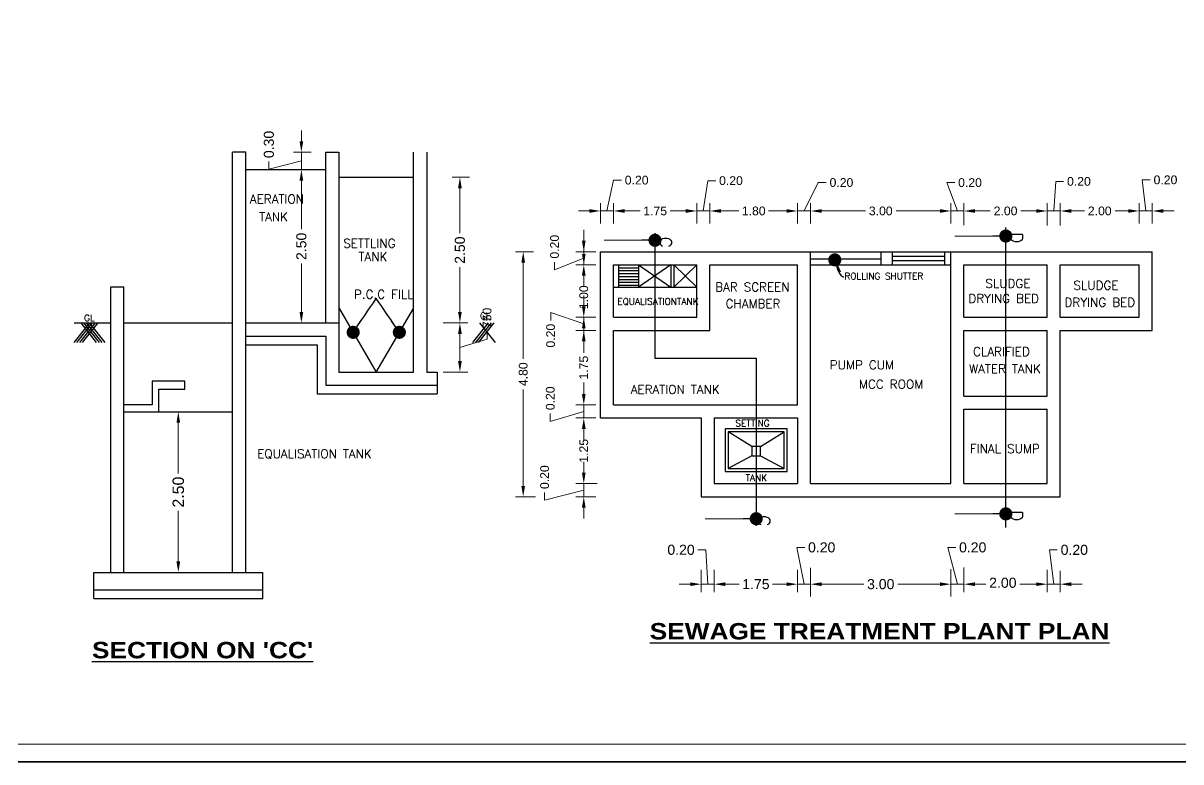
# Model space of a CAD drawing. Header units: metres. Extents: x -278 to 15491, y -352 to 277.
# Drawn here: x 15433.72 to 15453.3, y -318.21 to -305.71 of the extents above; entities that cross this region are included whole.
import ezdxf

# ---------------------------------------------------------------- set-up
doc = ezdxf.new("R2010")
doc.units = ezdxf.units.M
doc.header["$MEASUREMENT"] = 0
doc.styles.add('56', font='')
doc.styles.add('ROMANS', font='romans.shx')
doc.styles.get("Standard").update_dxf_attribs({"font": 'arial.ttf'})
doc.styles.add('style1', font='arialbd.ttf', dxfattribs={"height": 9})
doc.styles.get('56').set_extended_font_data('Arial Black')
doc.dimstyles.get("Standard").update_dxf_attribs({"dimtxt": 0.26, "dimasz": 0.25, "dimexe": 0.18, "dimexo": 0.0625, "dimgap": 0.09, "dimtad": 0, "dimzin": 0, "dimdsep": 46, "dimtxsty": 'Standard', "dimcen": 0.09, "dimadec": 0, "dimazin": 0, "dimtfac": 1, "dimtofl": 0, "dimtmove": 0, "dimatfit": 3, "dimfxl": 0, "dimtolj": 1, "dimtzin": 0, "dimarcsym": 0})
doc.dimstyles.new('STANDARD$7', dxfattribs={"dimtxt": 200, "dimasz": 100, "dimexe": 200, "dimexo": 200, "dimgap": 100, "dimtad": 1, "dimzin": 12, "dimdsep": 46, "dimtxsty": 'style1', "dimblk": 'OBLIQUE', "dimblk1": 'DOT', "dimblk2": 'DOT', "dimsah": 1, "dimcen": 200, "dimse1": 1, "dimse2": 1, "dimclrd": 6, "dimclre": 3, "dimclrt": 6, "dimadec": 0, "dimazin": 0, "dimtfac": 1, "dimtix": 1, "dimtmove": 2, "dimatfit": 3, "dimldrblk": 'DOT', "dimfxl": 0, "dimtolj": 1, "dimtzin": 12, "dimarcsym": 0})

# ---------------------------------------------------------------- blocks, each defined once
blk = doc.blocks.new('*D237')
at = {"color": 0, "lineweight": -2}
for p, q in [((15500.121, -249.863), (15500.121, -249.398)), ((15500.371, -249.578), (15501.335, -249.578)), ((15503.075, -249.578), (15502.111, -249.578)), ((15503.325, -249.863), (15503.325, -249.398))]:
    blk.add_line(p, q, dxfattribs=at)
at = {"color": 0, "lineweight": 0}
for points in [[(15500.371, -249.536), (15500.371, -249.62), (15500.121, -249.578)], [(15503.075, -249.536), (15503.075, -249.62), (15503.325, -249.578)]]:
    blk.add_solid(points, dxfattribs=at)
at = {"layer": 'Defpoints', "color": 0, "lineweight": 0}
for p in [(15503.325, -249.578), (15500.121, -249.926), (15503.325, -249.926)]:
    blk.add_point(p, dxfattribs=at)
at = {"color": 0, "insert": (15501.723, -249.578), "char_height": 0.23, "attachment_point": 5}
blk.add_mtext('\\A1;3.00', dxfattribs=at)
blk = doc.blocks.new('*D238')
at = {"color": 0, "lineweight": -2}
for p, q in [((15503.476, -249.578), (15503.258, -248.737)), ((15503.258, -248.737), (15503.438, -248.737)), ((15503.325, -249.236), (15503.325, -249.758)), ((15503.626, -249.199), (15503.626, -249.758)), ((15503.075, -249.578), (15502.825, -249.578)), ((15503.626, -249.578), (15503.325, -249.578)), ((15503.876, -249.578), (15504.126, -249.578))]:
    blk.add_line(p, q, dxfattribs=at)
at = {"color": 0, "lineweight": 0}
for points in [[(15503.075, -249.536), (15503.075, -249.62), (15503.325, -249.578)], [(15503.876, -249.536), (15503.876, -249.62), (15503.626, -249.578)]]:
    blk.add_solid(points, dxfattribs=at)
at = {"layer": 'Defpoints', "color": 0, "lineweight": 0}
for p in [(15503.325, -249.174), (15503.626, -249.136), (15503.325, -249.578)]:
    blk.add_point(p, dxfattribs=at)
at = {"color": 0, "insert": (15503.826, -248.737), "char_height": 0.23, "attachment_point": 5}
blk.add_mtext('\\A1;0.20', dxfattribs=at)
blk = doc.blocks.new('*D239')
at = {"color": 0, "lineweight": -2}
for p, q in [((15503.626, -249.199), (15503.626, -249.758)), ((15505.528, -249.252), (15505.528, -249.758)), ((15503.876, -249.578), (15504.125, -249.578)), ((15505.278, -249.578), (15504.905, -249.578))]:
    blk.add_line(p, q, dxfattribs=at)
at = {"color": 0, "lineweight": 0}
for points in [[(15503.876, -249.536), (15503.876, -249.62), (15503.626, -249.578)], [(15505.278, -249.536), (15505.278, -249.62), (15505.528, -249.578)]]:
    blk.add_solid(points, dxfattribs=at)
at = {"layer": 'Defpoints', "color": 0, "lineweight": 0}
for p in [(15503.626, -249.136), (15505.528, -249.19), (15503.626, -249.578)]:
    blk.add_point(p, dxfattribs=at)
at = {"color": 0, "insert": (15504.515, -249.546), "char_height": 0.23, "attachment_point": 5}
blk.add_mtext('\\A1;2.00', dxfattribs=at)
blk = doc.blocks.new('*D240')
at = {"color": 0, "lineweight": -2}
for p, q in [((15505.679, -249.578), (15505.58, -248.793)), ((15505.58, -248.793), (15505.76, -248.793)), ((15505.528, -249.252), (15505.528, -249.758)), ((15505.829, -249.269), (15505.829, -249.758)), ((15505.278, -249.578), (15505.028, -249.578)), ((15505.829, -249.578), (15505.528, -249.578)), ((15506.079, -249.578), (15506.329, -249.578))]:
    blk.add_line(p, q, dxfattribs=at)
at = {"color": 0, "lineweight": 0}
for points in [[(15505.278, -249.536), (15505.278, -249.62), (15505.528, -249.578)], [(15506.079, -249.536), (15506.079, -249.62), (15505.829, -249.578)]]:
    blk.add_solid(points, dxfattribs=at)
at = {"layer": 'Defpoints', "color": 0, "lineweight": 0}
for p in [(15505.528, -249.19), (15505.829, -249.206), (15505.528, -249.578)]:
    blk.add_point(p, dxfattribs=at)
at = {"color": 0, "insert": (15506.149, -248.793), "char_height": 0.23, "attachment_point": 5}
blk.add_mtext('\\A1;0.20', dxfattribs=at)
blk = doc.blocks.new('*D241')
at = {"color": 0, "lineweight": -2}
for p, q in [((15499.971, -249.578), (15499.805, -248.737)), ((15499.805, -248.737), (15499.985, -248.737)), ((15499.82, -249.252), (15499.82, -249.758)), ((15500.121, -249.205), (15500.121, -249.758)), ((15499.57, -249.578), (15499.32, -249.578)), ((15499.82, -249.578), (15500.121, -249.578)), ((15500.371, -249.578), (15500.621, -249.578))]:
    blk.add_line(p, q, dxfattribs=at)
at = {"color": 0, "lineweight": 0}
for points in [[(15499.57, -249.536), (15499.57, -249.62), (15499.82, -249.578)], [(15500.371, -249.536), (15500.371, -249.62), (15500.121, -249.578)]]:
    blk.add_solid(points, dxfattribs=at)
at = {"layer": 'Defpoints', "color": 0, "lineweight": 0}
for p in [(15499.82, -249.189), (15500.121, -249.142), (15500.121, -249.578)]:
    blk.add_point(p, dxfattribs=at)
at = {"color": 0, "insert": (15500.373, -248.737), "char_height": 0.23, "attachment_point": 5}
blk.add_mtext('\\A1;0.20', dxfattribs=at)
blk = doc.blocks.new('*D242')
at = {"color": 0, "lineweight": -2}
for p, q in [((15497.918, -249.252), (15497.918, -249.758)), ((15499.82, -249.252), (15499.82, -249.758)), ((15498.168, -249.578), (15498.49, -249.578)), ((15499.57, -249.578), (15499.248, -249.578))]:
    blk.add_line(p, q, dxfattribs=at)
at = {"color": 0, "lineweight": 0}
for points in [[(15498.168, -249.536), (15498.168, -249.62), (15497.918, -249.578)], [(15499.57, -249.536), (15499.57, -249.62), (15499.82, -249.578)]]:
    blk.add_solid(points, dxfattribs=at)
at = {"layer": 'Defpoints', "color": 0, "lineweight": 0}
for p in [(15497.918, -249.189), (15499.82, -249.189), (15499.82, -249.578)]:
    blk.add_point(p, dxfattribs=at)
at = {"color": 0, "insert": (15498.869, -249.578), "char_height": 0.23, "attachment_point": 5}
blk.add_mtext('\\A1;1.75', dxfattribs=at)
blk = doc.blocks.new('*D243')
at = {"color": 0, "lineweight": -2}
for p, q in [((15497.725, -248.792), (15497.545, -248.792)), ((15497.768, -249.578), (15497.725, -248.792)), ((15497.617, -249.252), (15497.617, -249.758)), ((15497.918, -249.252), (15497.918, -249.758)), ((15497.367, -249.578), (15497.117, -249.578)), ((15497.617, -249.578), (15497.918, -249.578)), ((15498.168, -249.578), (15498.418, -249.578))]:
    blk.add_line(p, q, dxfattribs=at)
at = {"color": 0, "lineweight": 0}
for points in [[(15497.367, -249.536), (15497.367, -249.62), (15497.617, -249.578)], [(15498.168, -249.536), (15498.168, -249.62), (15497.918, -249.578)]]:
    blk.add_solid(points, dxfattribs=at)
at = {"layer": 'Defpoints', "color": 0, "lineweight": 0}
for p in [(15497.617, -249.189), (15497.918, -249.189), (15497.918, -249.578)]:
    blk.add_point(p, dxfattribs=at)
at = {"color": 0, "insert": (15497.157, -248.792), "char_height": 0.23, "attachment_point": 5}
blk.add_mtext('\\A1;0.20', dxfattribs=at)
blk = doc.blocks.new('*D244')
at = {"color": 0, "lineweight": -2}
for p, q in [((15495.615, -241.324), (15495.615, -240.859)), ((15495.865, -241.039), (15496.225, -241.039)), ((15497.267, -241.039), (15496.907, -241.039)), ((15497.517, -241.324), (15497.517, -240.859))]:
    blk.add_line(p, q, dxfattribs=at)
at = {"color": 0, "lineweight": 0}
for points in [[(15495.865, -240.997), (15495.865, -241.081), (15495.615, -241.039)], [(15497.267, -240.997), (15497.267, -241.081), (15497.517, -241.039)]]:
    blk.add_solid(points, dxfattribs=at)
at = {"layer": 'Defpoints', "color": 0, "lineweight": 0}
for p in [(15497.517, -241.039), (15495.615, -241.387), (15497.517, -241.387)]:
    blk.add_point(p, dxfattribs=at)
at = {"color": 0, "insert": (15496.566, -241.039), "char_height": 0.2, "attachment_point": 5}
blk.add_mtext('\\A1;1.75', dxfattribs=at)
blk = doc.blocks.new('*D245')
at = {"color": 0, "lineweight": -2}
for p, q in [((15495.464, -241.039), (15495.614, -240.334)), ((15495.614, -240.334), (15495.794, -240.334)), ((15495.064, -241.039), (15494.814, -241.039)), ((15495.314, -241.324), (15495.314, -240.859)), ((15495.314, -241.039), (15495.615, -241.039)), ((15495.615, -241.324), (15495.615, -240.859)), ((15495.865, -241.039), (15496.115, -241.039))]:
    blk.add_line(p, q, dxfattribs=at)
at = {"color": 0, "lineweight": 0}
for points in [[(15495.064, -240.997), (15495.064, -241.081), (15495.314, -241.039)], [(15495.865, -240.997), (15495.865, -241.081), (15495.615, -241.039)]]:
    blk.add_solid(points, dxfattribs=at)
at = {"layer": 'Defpoints', "color": 0, "lineweight": 0}
for p in [(15495.615, -241.039), (15495.314, -241.387), (15495.615, -241.387)]:
    blk.add_point(p, dxfattribs=at)
at = {"color": 0, "insert": (15496.143, -240.334), "char_height": 0.2, "attachment_point": 5}
blk.add_mtext('\\A1;0.20', dxfattribs=at)
blk = doc.blocks.new('*D246')
at = {"color": 0, "lineweight": -2}
for p, q in [((15493.783, -241.97), (15493.369, -241.97)), ((15493.549, -242.22), (15493.549, -244.42)), ((15493.549, -247.328), (15493.549, -245.127)), ((15493.83, -247.578), (15493.369, -247.578))]:
    blk.add_line(p, q, dxfattribs=at)
at = {"color": 0, "lineweight": 0}
for points in [[(15493.507, -242.22), (15493.591, -242.22), (15493.549, -241.97)], [(15493.507, -247.328), (15493.591, -247.328), (15493.549, -247.578)]]:
    blk.add_solid(points, dxfattribs=at)
at = {"layer": 'Defpoints', "color": 0, "lineweight": 0}
for p in [(15493.549, -241.97), (15493.846, -241.97), (15493.892, -247.578)]:
    blk.add_point(p, dxfattribs=at)
at = {"color": 0, "insert": (15493.549, -244.774), "char_height": 0.2, "attachment_point": 5, "rotation": 90}
blk.add_mtext('\\A1;4.80', dxfattribs=at)
blk = doc.blocks.new('*D247')
at = {"color": 0, "lineweight": -2}
for p, q in [((15495.211, -243.772), (15494.754, -243.772)), ((15494.934, -244.022), (15494.934, -244.283)), ((15494.934, -245.225), (15494.934, -244.965)), ((15495.211, -245.475), (15494.754, -245.475))]:
    blk.add_line(p, q, dxfattribs=at)
at = {"color": 0, "lineweight": 0}
for points in [[(15494.892, -244.022), (15494.976, -244.022), (15494.934, -243.772)], [(15494.892, -245.225), (15494.976, -245.225), (15494.934, -245.475)]]:
    blk.add_solid(points, dxfattribs=at)
at = {"layer": 'Defpoints', "color": 0, "lineweight": 0}
for p in [(15494.934, -243.772), (15495.274, -243.772), (15495.274, -245.475)]:
    blk.add_point(p, dxfattribs=at)
at = {"color": 0, "insert": (15494.934, -244.624), "char_height": 0.2, "attachment_point": 5, "rotation": 90}
blk.add_mtext('\\A1;1.75', dxfattribs=at)
blk = doc.blocks.new('*D248')
at = {"color": 0, "lineweight": -2}
for p, q in [((15495.211, -245.775), (15494.754, -245.775)), ((15494.934, -246.025), (15494.934, -246.185)), ((15494.934, -247.027), (15494.934, -246.867)), ((15495.239, -247.277), (15494.754, -247.277))]:
    blk.add_line(p, q, dxfattribs=at)
at = {"color": 0, "lineweight": 0}
for points in [[(15494.892, -246.025), (15494.976, -246.025), (15494.934, -245.775)], [(15494.892, -247.027), (15494.976, -247.027), (15494.934, -247.277)]]:
    blk.add_solid(points, dxfattribs=at)
at = {"layer": 'Defpoints', "color": 0, "lineweight": 0}
for p in [(15494.934, -245.775), (15495.274, -245.775), (15495.301, -247.277)]:
    blk.add_point(p, dxfattribs=at)
at = {"color": 0, "insert": (15494.934, -246.526), "char_height": 0.2, "attachment_point": 5, "rotation": 90}
blk.add_mtext('\\A1;1.25', dxfattribs=at)
blk = doc.blocks.new('*D249')
at = {"color": 0, "lineweight": -2}
for p, q in [((15494.934, -247.027), (15494.934, -246.777)), ((15494.934, -247.428), (15494.039, -247.659)), ((15495.239, -247.277), (15494.754, -247.277)), ((15494.934, -247.578), (15494.934, -247.277)), ((15494.039, -247.659), (15494.039, -247.479)), ((15495.211, -247.578), (15494.754, -247.578)), ((15494.934, -247.828), (15494.934, -248.078))]:
    blk.add_line(p, q, dxfattribs=at)
at = {"color": 0, "lineweight": 0}
for points in [[(15494.892, -247.027), (15494.976, -247.027), (15494.934, -247.277)], [(15494.892, -247.828), (15494.976, -247.828), (15494.934, -247.578)]]:
    blk.add_solid(points, dxfattribs=at)
at = {"layer": 'Defpoints', "color": 0, "lineweight": 0}
for p in [(15494.934, -247.277), (15495.301, -247.277), (15495.274, -247.578)]:
    blk.add_point(p, dxfattribs=at)
at = {"color": 0, "insert": (15494.039, -247.129), "char_height": 0.2, "attachment_point": 5, "rotation": 90}
blk.add_mtext('\\A1;0.20', dxfattribs=at)
blk = doc.blocks.new('*D250')
at = {"color": 0, "lineweight": -2}
for p, q in [((15494.934, -245.225), (15494.934, -244.975)), ((15495.211, -245.475), (15494.754, -245.475)), ((15494.934, -245.775), (15494.934, -245.475)), ((15494.934, -245.625), (15494.168, -245.853)), ((15494.168, -245.853), (15494.168, -245.673)), ((15495.211, -245.775), (15494.754, -245.775)), ((15494.934, -246.025), (15494.934, -246.275))]:
    blk.add_line(p, q, dxfattribs=at)
at = {"color": 0, "lineweight": 0}
for points in [[(15494.892, -245.225), (15494.976, -245.225), (15494.934, -245.475)], [(15494.892, -246.025), (15494.976, -246.025), (15494.934, -245.775)]]:
    blk.add_solid(points, dxfattribs=at)
at = {"layer": 'Defpoints', "color": 0, "lineweight": 0}
for p in [(15494.934, -245.475), (15495.274, -245.475), (15495.274, -245.775)]:
    blk.add_point(p, dxfattribs=at)
at = {"color": 0, "insert": (15494.168, -245.324), "char_height": 0.2, "attachment_point": 5, "rotation": 90}
blk.add_mtext('\\A1;0.20', dxfattribs=at)
blk = doc.blocks.new('*D251')
at = {"color": 0, "lineweight": -2}
for p, q in [((15494.934, -242.02), (15494.934, -241.77)), ((15495.211, -242.27), (15494.754, -242.27)), ((15495.211, -243.472), (15494.754, -243.472)), ((15494.934, -243.722), (15494.934, -243.972))]:
    blk.add_line(p, q, dxfattribs=at)
at = {"color": 0, "lineweight": 0}
for points in [[(15494.892, -242.02), (15494.976, -242.02), (15494.934, -242.27)], [(15494.892, -243.722), (15494.976, -243.722), (15494.934, -243.472)]]:
    blk.add_solid(points, dxfattribs=at)
at = {"layer": 'Defpoints', "color": 0, "lineweight": 0}
for p in [(15494.934, -242.27), (15495.274, -242.27), (15495.274, -243.472)]:
    blk.add_point(p, dxfattribs=at)
at = {"color": 0, "insert": (15494.934, -243.013), "char_height": 0.2, "attachment_point": 5, "rotation": 90}
blk.add_mtext('\\A1;1.00', dxfattribs=at)
blk = doc.blocks.new('*D252')
at = {"color": 0, "lineweight": -2}
for p, q in [((15494.934, -243.222), (15494.934, -242.972)), ((15494.934, -243.622), (15494.177, -243.362)), ((15494.177, -243.362), (15494.177, -243.542)), ((15495.211, -243.472), (15494.754, -243.472)), ((15494.934, -243.772), (15494.934, -243.472)), ((15495.211, -243.772), (15494.754, -243.772)), ((15494.934, -244.022), (15494.934, -244.272))]:
    blk.add_line(p, q, dxfattribs=at)
at = {"color": 0, "lineweight": 0}
for points in [[(15494.892, -243.222), (15494.976, -243.222), (15494.934, -243.472)], [(15494.892, -244.022), (15494.976, -244.022), (15494.934, -243.772)]]:
    blk.add_solid(points, dxfattribs=at)
at = {"layer": 'Defpoints', "color": 0, "lineweight": 0}
for p in [(15494.934, -243.472), (15495.274, -243.472), (15495.274, -243.772)]:
    blk.add_point(p, dxfattribs=at)
at = {"color": 0, "insert": (15494.177, -243.892), "char_height": 0.2, "attachment_point": 5, "rotation": 90}
blk.add_mtext('\\A1;0.20', dxfattribs=at)
blk = doc.blocks.new('*D253')
at = {"color": 0, "lineweight": -2}
for p, q in [((15494.934, -241.72), (15494.934, -241.47)), ((15494.934, -242.12), (15494.266, -242.387)), ((15495.211, -241.97), (15494.754, -241.97)), ((15494.934, -242.27), (15494.934, -241.97)), ((15494.266, -242.387), (15494.266, -242.207)), ((15495.211, -242.27), (15494.754, -242.27)), ((15494.934, -242.52), (15494.934, -242.77))]:
    blk.add_line(p, q, dxfattribs=at)
at = {"color": 0, "lineweight": 0}
for points in [[(15494.892, -241.72), (15494.976, -241.72), (15494.934, -241.97)], [(15494.892, -242.52), (15494.976, -242.52), (15494.934, -242.27)]]:
    blk.add_solid(points, dxfattribs=at)
at = {"layer": 'Defpoints', "color": 0, "lineweight": 0}
for p in [(15494.934, -241.97), (15495.274, -241.97), (15495.274, -242.27)]:
    blk.add_point(p, dxfattribs=at)
at = {"color": 0, "insert": (15494.266, -241.857), "char_height": 0.2, "attachment_point": 5, "rotation": 90}
blk.add_mtext('\\A1;0.20', dxfattribs=at)
blk = doc.blocks.new('*D254')
at = {"color": 0, "lineweight": -2}
for p, q in [((15507.782, -241.039), (15507.703, -240.328)), ((15507.703, -240.328), (15507.883, -240.328)), ((15507.381, -241.039), (15507.131, -241.039)), ((15507.631, -241.324), (15507.631, -240.859)), ((15507.631, -241.039), (15507.932, -241.039)), ((15507.932, -241.324), (15507.932, -240.859)), ((15508.182, -241.039), (15508.432, -241.039))]:
    blk.add_line(p, q, dxfattribs=at)
at = {"color": 0, "lineweight": 0}
for points in [[(15507.381, -240.997), (15507.381, -241.081), (15507.631, -241.039)], [(15508.182, -240.997), (15508.182, -241.081), (15507.932, -241.039)]]:
    blk.add_solid(points, dxfattribs=at)
at = {"layer": 'Defpoints', "color": 0, "lineweight": 0}
for p in [(15507.932, -241.039), (15507.631, -241.387), (15507.932, -241.387)]:
    blk.add_point(p, dxfattribs=at)
at = {"color": 0, "insert": (15508.233, -240.328), "char_height": 0.2, "attachment_point": 5}
blk.add_mtext('\\A1;0.20', dxfattribs=at)
blk = doc.blocks.new('*D255')
at = {"color": 0, "lineweight": -2}
for p, q in [((15505.829, -241.373), (15505.829, -240.859)), ((15506.079, -241.039), (15506.379, -241.039)), ((15507.381, -241.039), (15507.081, -241.039)), ((15507.631, -241.324), (15507.631, -240.859))]:
    blk.add_line(p, q, dxfattribs=at)
at = {"color": 0, "lineweight": 0}
for points in [[(15506.079, -240.997), (15506.079, -241.081), (15505.829, -241.039)], [(15507.381, -240.997), (15507.381, -241.081), (15507.631, -241.039)]]:
    blk.add_solid(points, dxfattribs=at)
at = {"layer": 'Defpoints', "color": 0, "lineweight": 0}
for p in [(15507.631, -241.039), (15505.829, -241.435), (15507.631, -241.387)]:
    blk.add_point(p, dxfattribs=at)
at = {"color": 0, "insert": (15506.73, -241.039), "char_height": 0.2, "attachment_point": 5}
blk.add_mtext('\\A1;2.00', dxfattribs=at)
blk = doc.blocks.new('*D256')
at = {"color": 0, "lineweight": -2}
for p, q in [((15505.679, -241.039), (15505.724, -240.363)), ((15505.724, -240.363), (15505.904, -240.363)), ((15505.278, -241.039), (15505.028, -241.039)), ((15505.528, -241.373), (15505.528, -240.859)), ((15505.528, -241.039), (15505.829, -241.039)), ((15505.829, -241.373), (15505.829, -240.859)), ((15506.079, -241.039), (15506.329, -241.039))]:
    blk.add_line(p, q, dxfattribs=at)
at = {"color": 0, "lineweight": 0}
for points in [[(15505.278, -240.997), (15505.278, -241.081), (15505.528, -241.039)], [(15506.079, -240.997), (15506.079, -241.081), (15505.829, -241.039)]]:
    blk.add_solid(points, dxfattribs=at)
at = {"layer": 'Defpoints', "color": 0, "lineweight": 0}
for p in [(15505.829, -241.039), (15505.528, -241.435), (15505.829, -241.435)]:
    blk.add_point(p, dxfattribs=at)
at = {"color": 0, "insert": (15506.254, -240.363), "char_height": 0.2, "attachment_point": 5}
blk.add_mtext('\\A1;0.20', dxfattribs=at)
blk = doc.blocks.new('*D257')
at = {"color": 0, "lineweight": -2}
for p, q in [((15503.626, -241.365), (15503.626, -240.859)), ((15503.876, -241.039), (15504.226, -241.039)), ((15505.278, -241.039), (15504.928, -241.039)), ((15505.528, -241.373), (15505.528, -240.859))]:
    blk.add_line(p, q, dxfattribs=at)
at = {"color": 0, "lineweight": 0}
for points in [[(15503.876, -240.997), (15503.876, -241.081), (15503.626, -241.039)], [(15505.278, -240.997), (15505.278, -241.081), (15505.528, -241.039)]]:
    blk.add_solid(points, dxfattribs=at)
at = {"layer": 'Defpoints', "color": 0, "lineweight": 0}
for p in [(15505.528, -241.039), (15503.626, -241.428), (15505.528, -241.435)]:
    blk.add_point(p, dxfattribs=at)
at = {"color": 0, "insert": (15504.577, -241.039), "char_height": 0.2, "attachment_point": 5}
blk.add_mtext('\\A1;2.00', dxfattribs=at)
blk = doc.blocks.new('*D258')
at = {"color": 0, "lineweight": -2}
for p, q in [((15503.476, -241.039), (15503.234, -240.391)), ((15503.234, -240.391), (15503.414, -240.391)), ((15503.075, -241.039), (15502.825, -241.039)), ((15503.325, -241.324), (15503.325, -240.859)), ((15503.325, -241.039), (15503.626, -241.039)), ((15503.626, -241.365), (15503.626, -240.859)), ((15503.876, -241.039), (15504.126, -241.039))]:
    blk.add_line(p, q, dxfattribs=at)
at = {"color": 0, "lineweight": 0}
for points in [[(15503.075, -240.997), (15503.075, -241.081), (15503.325, -241.039)], [(15503.876, -240.997), (15503.876, -241.081), (15503.626, -241.039)]]:
    blk.add_solid(points, dxfattribs=at)
at = {"layer": 'Defpoints', "color": 0, "lineweight": 0}
for p in [(15503.626, -241.039), (15503.325, -241.387), (15503.626, -241.428)]:
    blk.add_point(p, dxfattribs=at)
at = {"color": 0, "insert": (15503.764, -240.391), "char_height": 0.2, "attachment_point": 5}
blk.add_mtext('\\A1;0.20', dxfattribs=at)
blk = doc.blocks.new('*D259')
at = {"color": 0, "lineweight": -2}
for p, q in [((15500.121, -241.324), (15500.121, -240.859)), ((15500.371, -241.039), (15501.374, -241.039)), ((15503.075, -241.039), (15502.072, -241.039)), ((15503.325, -241.324), (15503.325, -240.859))]:
    blk.add_line(p, q, dxfattribs=at)
at = {"color": 0, "lineweight": 0}
for points in [[(15500.371, -240.997), (15500.371, -241.081), (15500.121, -241.039)], [(15503.075, -240.997), (15503.075, -241.081), (15503.325, -241.039)]]:
    blk.add_solid(points, dxfattribs=at)
at = {"layer": 'Defpoints', "color": 0, "lineweight": 0}
for p in [(15503.325, -241.039), (15500.121, -241.387), (15503.325, -241.387)]:
    blk.add_point(p, dxfattribs=at)
at = {"color": 0, "insert": (15501.723, -241.039), "char_height": 0.2, "attachment_point": 5}
blk.add_mtext('\\A1;3.00', dxfattribs=at)
blk = doc.blocks.new('*D260')
at = {"color": 0, "lineweight": -2}
for p, q in [((15499.971, -241.039), (15500.295, -240.389)), ((15500.295, -240.389), (15500.475, -240.389)), ((15499.57, -241.039), (15499.32, -241.039)), ((15499.82, -241.324), (15499.82, -240.859)), ((15499.82, -241.039), (15500.121, -241.039)), ((15500.121, -241.324), (15500.121, -240.859)), ((15500.371, -241.039), (15500.621, -241.039))]:
    blk.add_line(p, q, dxfattribs=at)
at = {"color": 0, "lineweight": 0}
for points in [[(15499.57, -240.997), (15499.57, -241.081), (15499.82, -241.039)], [(15500.371, -240.997), (15500.371, -241.081), (15500.121, -241.039)]]:
    blk.add_solid(points, dxfattribs=at)
at = {"layer": 'Defpoints', "color": 0, "lineweight": 0}
for p in [(15500.121, -241.039), (15499.82, -241.387), (15500.121, -241.387)]:
    blk.add_point(p, dxfattribs=at)
at = {"color": 0, "insert": (15500.825, -240.389), "char_height": 0.2, "attachment_point": 5}
blk.add_mtext('\\A1;0.20', dxfattribs=at)
blk = doc.blocks.new('*D261')
at = {"color": 0, "lineweight": -2}
for p, q in [((15497.818, -241.324), (15497.818, -240.859)), ((15498.068, -241.039), (15498.479, -241.039)), ((15499.57, -241.039), (15499.159, -241.039)), ((15499.82, -241.324), (15499.82, -240.859))]:
    blk.add_line(p, q, dxfattribs=at)
at = {"color": 0, "lineweight": 0}
for points in [[(15498.068, -240.997), (15498.068, -241.081), (15497.818, -241.039)], [(15499.57, -240.997), (15499.57, -241.081), (15499.82, -241.039)]]:
    blk.add_solid(points, dxfattribs=at)
at = {"layer": 'Defpoints', "color": 0, "lineweight": 0}
for p in [(15499.82, -241.039), (15497.818, -241.387), (15499.82, -241.387)]:
    blk.add_point(p, dxfattribs=at)
at = {"color": 0, "insert": (15498.819, -241.039), "char_height": 0.2, "attachment_point": 5}
blk.add_mtext('\\A1;1.80', dxfattribs=at)
blk = doc.blocks.new('*D262')
at = {"color": 0, "lineweight": -2}
for p, q in [((15497.667, -241.039), (15497.77, -240.346)), ((15497.77, -240.346), (15497.95, -240.346)), ((15497.267, -241.039), (15497.017, -241.039)), ((15497.517, -241.324), (15497.517, -240.859)), ((15497.517, -241.039), (15497.818, -241.039)), ((15497.818, -241.324), (15497.818, -240.859)), ((15498.068, -241.039), (15498.318, -241.039))]:
    blk.add_line(p, q, dxfattribs=at)
at = {"color": 0, "lineweight": 0}
for points in [[(15497.267, -240.997), (15497.267, -241.081), (15497.517, -241.039)], [(15498.068, -240.997), (15498.068, -241.081), (15497.818, -241.039)]]:
    blk.add_solid(points, dxfattribs=at)
at = {"layer": 'Defpoints', "color": 0, "lineweight": 0}
for p in [(15497.818, -241.039), (15497.517, -241.387), (15497.818, -241.387)]:
    blk.add_point(p, dxfattribs=at)
at = {"color": 0, "insert": (15498.299, -240.346), "char_height": 0.2, "attachment_point": 5}
blk.add_mtext('\\A1;0.20', dxfattribs=at)
blk = doc.blocks.new('*D232')
at = {"color": 0, "lineweight": -2}
for p, q in [((15485.672, -245.634), (15485.484, -245.634)), ((15485.664, -245.884), (15485.664, -247.042)), ((15485.664, -249.058), (15485.664, -247.901)), ((15485.672, -249.308), (15485.484, -249.308))]:
    blk.add_line(p, q, dxfattribs=at)
at = {"color": 0, "lineweight": 0}
for points in [[(15485.622, -245.884), (15485.705, -245.884), (15485.664, -245.634)], [(15485.622, -249.058), (15485.705, -249.058), (15485.664, -249.308)]]:
    blk.add_solid(points, dxfattribs=at)
at = {"layer": 'Defpoints', "color": 0, "lineweight": 0}
for p in [(15485.734, -245.634), (15485.664, -249.308), (15485.734, -249.308)]:
    blk.add_point(p, dxfattribs=at)
at = {"color": 0, "insert": (15485.664, -247.471), "char_height": 0.26, "attachment_point": 5, "rotation": 90}
blk.add_mtext('\\A1;2.50', dxfattribs=at)
blk = doc.blocks.new('*D233')
at = {"color": 0, "lineweight": -2}
for p, q in [((15488.478, -239.445), (15488.478, -239.195)), ((15488.699, -239.695), (15488.298, -239.695)), ((15488.478, -240.095), (15488.478, -239.695)), ((15488.478, -239.895), (15487.735, -240.086)), ((15487.735, -240.086), (15487.735, -239.906)), ((15488.699, -240.095), (15488.298, -240.095)), ((15488.478, -240.345), (15488.478, -240.595))]:
    blk.add_line(p, q, dxfattribs=at)
at = {"color": 0, "lineweight": 0}
for points in [[(15488.436, -239.445), (15488.52, -239.445), (15488.478, -239.695)], [(15488.436, -240.345), (15488.52, -240.345), (15488.478, -240.095)]]:
    blk.add_solid(points, dxfattribs=at)
at = {"layer": 'Defpoints', "color": 0, "lineweight": 0}
for p in [(15488.478, -239.695), (15488.762, -239.695), (15488.762, -240.095)]:
    blk.add_point(p, dxfattribs=at)
at = {"color": 0, "insert": (15487.735, -239.517), "char_height": 0.23, "attachment_point": 5, "rotation": 90}
blk.add_mtext('\\A1;0.30', dxfattribs=at)
blk = doc.blocks.new('*D234')
at = {"color": 0, "lineweight": -2}
for p, q in [((15492.323, -240.269), (15491.922, -240.269)), ((15492.102, -240.519), (15492.102, -241.544)), ((15492.102, -243.35), (15492.102, -242.325)), ((15492.11, -243.6), (15491.922, -243.6))]:
    blk.add_line(p, q, dxfattribs=at)
at = {"color": 0, "lineweight": 0}
for points in [[(15492.06, -240.519), (15492.144, -240.519), (15492.102, -240.269)], [(15492.06, -243.35), (15492.144, -243.35), (15492.102, -243.6)]]:
    blk.add_solid(points, dxfattribs=at)
at = {"layer": 'Defpoints', "color": 0, "lineweight": 0}
for p in [(15492.385, -240.269), (15492.102, -243.6), (15492.173, -243.6)]:
    blk.add_point(p, dxfattribs=at)
at = {"color": 0, "insert": (15492.102, -241.935), "char_height": 0.23, "attachment_point": 5, "rotation": 90}
blk.add_mtext('\\A1;2.50', dxfattribs=at)
blk = doc.blocks.new('*D235')
at = {"color": 0, "lineweight": -2}
for p, q in [((15488.486, -240.095), (15488.298, -240.095)), ((15488.478, -240.345), (15488.478, -241.457)), ((15488.478, -243.35), (15488.478, -242.238)), ((15488.486, -243.6), (15488.298, -243.6))]:
    blk.add_line(p, q, dxfattribs=at)
at = {"color": 0, "lineweight": 0}
for points in [[(15488.436, -240.345), (15488.52, -240.345), (15488.478, -240.095)], [(15488.436, -243.35), (15488.52, -243.35), (15488.478, -243.6)]]:
    blk.add_solid(points, dxfattribs=at)
at = {"layer": 'Defpoints', "color": 0, "lineweight": 0}
for p in [(15488.549, -240.095), (15488.478, -243.6), (15488.549, -243.6)]:
    blk.add_point(p, dxfattribs=at)
at = {"color": 0, "insert": (15488.478, -241.848), "char_height": 0.23, "attachment_point": 5, "rotation": 90}
blk.add_mtext('\\A1;2.50', dxfattribs=at)
blk = doc.blocks.new('*D236')
at = {"color": 0, "lineweight": -2}
for p, q in [((15491.722, -243.6), (15492.282, -243.6)), ((15492.102, -243.85), (15492.102, -244.473)), ((15492.102, -244.161), (15492.723, -243.975)), ((15492.723, -243.975), (15492.723, -243.795)), ((15491.722, -244.723), (15492.282, -244.723))]:
    blk.add_line(p, q, dxfattribs=at)
at = {"color": 0, "lineweight": 0}
for points in [[(15492.06, -243.85), (15492.144, -243.85), (15492.102, -243.6)], [(15492.06, -244.473), (15492.144, -244.473), (15492.102, -244.723)]]:
    blk.add_solid(points, dxfattribs=at)
at = {"layer": 'Defpoints', "color": 0, "lineweight": 0}
for p in [(15491.659, -243.6), (15491.659, -244.723), (15492.102, -244.723)]:
    blk.add_point(p, dxfattribs=at)
at = {"color": 0, "insert": (15492.723, -243.485), "char_height": 0.2, "attachment_point": 5, "rotation": 90}
blk.add_mtext('\\A1;750', dxfattribs=at)
blk = doc.blocks.new('YUIOP5636')
for p, q in [((15486.905, -249.308), (15486.905, -239.695)), ((15487.205, -239.695), (15486.905, -239.695)), ((15487.205, -249.308), (15487.205, -239.695)), ((15489.037, -243.6), (15489.037, -239.695)), ((15489.037, -239.695), (15489.337, -239.695)), ((15489.337, -239.695), (15489.337, -244.723)), ((15491.042, -244.723), (15491.042, -239.695)), ((15491.342, -239.695), (15491.342, -244.723)), ((15489.037, -240.095), (15487.205, -240.095)), ((15489.337, -240.269), (15491.042, -240.269)), ((15496.556, -241.546), (15496.556, -244.409)), ((15504.577, -241.419), (15504.577, -248.281)), ((15495.314, -241.97), (15507.932, -241.97)), ((15495.314, -245.775), (15495.314, -241.97)), ((15500.121, -247.277), (15500.121, -241.97)), ((15500.121, -242.132), (15501.723, -242.132)), ((15501.723, -241.97), (15501.723, -242.27)), ((15501.99, -242.27), (15501.99, -241.97)), ((15501.99, -242.07), (15503.192, -242.07)), ((15501.99, -242.17), (15503.192, -242.17)), ((15503.192, -242.27), (15503.192, -241.97)), ((15503.325, -247.277), (15503.325, -241.97)), ((15507.932, -243.772), (15507.932, -241.97)), ((15495.615, -242.27), (15497.517, -242.27)), ((15495.615, -243.472), (15495.615, -242.27)), ((15495.731, -242.27), (15495.731, -242.779)), ((15495.731, -242.337), (15496.184, -242.337)), ((15495.731, -242.404), (15496.184, -242.404)), ((15496.184, -242.27), (15496.184, -242.779)), ((15496.927, -242.27), (15496.184, -242.779)), ((15496.184, -242.27), (15496.927, -242.779)), ((15496.927, -242.27), (15496.927, -242.779)), ((15497.517, -242.27), (15496.992, -242.779)), ((15496.992, -242.27), (15497.517, -242.779)), ((15496.992, -242.27), (15496.992, -242.779)), ((15497.517, -243.472), (15497.517, -242.27)), ((15497.818, -243.772), (15497.818, -242.27)), ((15497.818, -242.27), (15499.82, -242.27)), ((15499.82, -245.475), (15499.82, -242.27)), ((15500.121, -242.27), (15503.325, -242.27)), ((15503.626, -243.472), (15503.626, -242.27)), ((15503.626, -242.27), (15505.528, -242.27)), ((15505.528, -243.472), (15505.528, -242.27)), ((15505.829, -242.27), (15507.631, -242.27)), ((15505.829, -243.472), (15505.829, -242.27)), ((15507.631, -243.472), (15507.631, -242.27)), ((15495.731, -242.471), (15496.184, -242.471)), ((15495.731, -242.537), (15496.184, -242.537)), ((15495.731, -242.604), (15496.184, -242.604)), ((15495.731, -242.671), (15496.184, -242.671)), ((15484.122, -249.308), (15484.122, -242.774)), ((15484.122, -242.774), (15484.422, -242.774)), ((15484.422, -249.308), (15484.422, -242.774)), ((15495.615, -242.779), (15497.517, -242.779)), ((15495.731, -242.738), (15496.184, -242.738)), ((15489.337, -243.256), (15490.19, -244.723)), ((15490.19, -244.723), (15491.042, -243.268)), ((15495.615, -243.472), (15497.517, -243.472)), ((15503.626, -243.472), (15505.528, -243.472)), ((15505.829, -243.472), (15507.631, -243.472)), ((15483.281, -244.049), (15483.639, -243.6)), ((15483.283, -243.6), (15484.122, -243.6)), ((15483.345, -244.049), (15483.703, -243.6)), ((15483.409, -244.049), (15483.767, -243.6)), ((15483.797, -244.049), (15483.439, -243.6)), ((15483.473, -244.049), (15483.831, -243.6)), ((15483.861, -244.049), (15483.503, -243.6)), ((15483.925, -244.049), (15483.567, -243.6)), ((15483.989, -244.049), (15483.631, -243.6)), ((15484.422, -243.6), (15486.905, -243.6)), ((15487.205, -243.6), (15489.337, -243.6)), ((15492.4, -244.049), (15492.758, -243.6)), ((15492.464, -244.049), (15492.822, -243.6)), ((15492.528, -244.049), (15492.886, -243.6)), ((15492.916, -244.049), (15492.558, -243.6)), ((15487.205, -243.901), (15489.037, -243.901)), ((15489.037, -243.901), (15489.037, -245.023)), ((15495.615, -243.772), (15497.818, -243.772)), ((15495.615, -245.475), (15495.615, -243.772)), ((15503.626, -245.275), (15503.626, -243.772)), ((15503.626, -243.772), (15505.528, -243.772)), ((15505.528, -245.275), (15505.528, -243.772)), ((15505.829, -247.578), (15505.829, -243.772)), ((15505.829, -243.772), (15507.932, -243.772)), ((15487.205, -244.101), (15488.837, -244.101)), ((15488.837, -244.101), (15488.837, -245.223)), ((15496.556, -244.409), (15498.875, -244.409)), ((15498.875, -244.409), (15498.875, -248.243)), ((15489.337, -244.723), (15491.042, -244.723)), ((15491.342, -244.723), (15491.582, -244.723)), ((15491.582, -244.723), (15491.582, -245.223)), ((15485.063, -244.935), (15485.063, -245.474)), ((15485.813, -244.935), (15485.063, -244.935)), ((15485.813, -245.117), (15485.813, -244.935)), ((15489.037, -245.023), (15491.582, -245.023)), ((15485.222, -245.117), (15485.813, -245.117)), ((15485.222, -245.634), (15485.222, -245.117)), ((15488.837, -245.223), (15491.582, -245.223)), ((15503.626, -245.275), (15505.528, -245.275)), ((15485.063, -245.474), (15484.422, -245.474)), ((15495.615, -245.475), (15499.82, -245.475)), ((15503.626, -247.277), (15503.626, -245.575)), ((15503.626, -245.575), (15505.528, -245.575)), ((15505.528, -247.277), (15505.528, -245.575)), ((15484.422, -245.634), (15486.905, -245.634)), ((15495.314, -245.775), (15497.617, -245.775)), ((15497.617, -245.775), (15497.617, -247.578)), ((15497.918, -245.775), (15497.918, -247.277)), ((15497.918, -245.775), (15499.82, -245.775)), ((15499.82, -245.775), (15499.82, -247.277)), ((15498.775, -246.426), (15498.237, -246.092)), ((15498.976, -246.426), (15499.514, -246.092)), ((15498.775, -246.643), (15498.237, -246.933)), ((15498.976, -246.643), (15499.514, -246.933)), ((15497.918, -247.277), (15499.82, -247.277)), ((15500.121, -247.277), (15503.325, -247.277)), ((15503.626, -247.277), (15505.528, -247.277)), ((15497.617, -247.578), (15505.829, -247.578)), ((15483.734, -249.308), (15487.593, -249.308)), ((15483.734, -249.909), (15483.734, -249.308)), ((15487.593, -249.909), (15487.593, -249.308)), ((15483.734, -249.709), (15487.593, -249.709)), ((15483.734, -249.909), (15487.593, -249.909))]:
    blk.add_line(p, q)
for points in [[(15498.17, -247), (15499.581, -247), (15499.581, -246.026), (15498.17, -246.026)], [(15498.237, -246.933), (15499.514, -246.933), (15499.514, -246.092), (15498.237, -246.092)], [(15498.775, -246.643), (15498.976, -246.643), (15498.976, -246.426), (15498.775, -246.426)]]:
    blk.add_lwpolyline(points, close=True)
for s, height, style, p in [('AERATION ', 0.2004, 'ROMANS', (15487.301, -240.866)), ('TANK', 0.2004, 'ROMANS', (15487.51, -241.272)), ('SETTLING', 0.2004, 'ROMANS', (15489.436, -241.879)), ('TANK', 0.2004, 'ROMANS', (15489.784, -242.184)), ('BAR SCREEN', 0.2004, 'ROMANS', (15497.938, -242.879)), ('ROLLING SHUTTER', 0.15021, 'ROMANS', (15500.891, -242.604)), ('SLUDGE', 0.2004, 'ROMANS', (15504.115, -242.798)), ('SLUDGE', 0.2004, 'ROMANS', (15506.129, -242.84)), ('P.C.C FILL', 0.2004, 'ROMANS', (15489.679, -243.046)), ('DRYING BED', 0.2004, 'ROMANS', (15503.727, -243.141)), ('EQUALISATIONTANK', 0.15021, 'ROMANS', (15495.699, -243.183)), ('CHAMBER', 0.2004, 'ROMANS', (15498.176, -243.259)), ('DRYING BED', 0.2004, 'ROMANS', (15505.925, -243.229)), ('GL', 0.1502, 'ROMANS', (15483.509, -243.563)), ('GL', 0.1502, 'ROMANS', (15492.56, -243.514)), ('CLARIFIED', 0.2004, 'ROMANS', (15503.835, -244.357)), ('PUMP CUM', 0.2004, 'ROMANS', (15500.558, -244.661)), ('WATER TANK', 0.2004, 'ROMANS', (15503.743, -244.751)), ('AERATION TANK', 0.20035, 'ROMANS', (15496.007, -245.221)), ('MCC ROOM', 0.2004, 'ROMANS', (15501.225, -245.104)), ('SETTING', 0.1502, 'ROMANS', (15498.398, -245.97)), ('FINAL SUMP', 0.2004, 'ROMANS', (15503.761, -246.577)), ('EQUALISATION TANK', 0.20035, 'ROMANS', (15487.468, -246.693)), ('TANK', 0.1502, 'ROMANS', (15498.63, -247.221)), ('%%USEWAGE TREATMENT PLANT PLAN', 0.37566, '56', (15496.441, -250.842)), ("%%USECTION ON 'CC'", 0.37566, '56', (15483.69, -251.274))]:
    blk.add_text(s, height=height, dxfattribs=dict(style=style)).set_placement(p)
at = {"style": 'ROMANS'}
for s, p in [('D', (15504.694, -241.534)), ('C', (15496.672, -241.632)), ('D', (15504.694, -247.893)), ('C', (15498.922, -248.003))]:
    blk.add_text(s, height=0.273, rotation=270, dxfattribs=at).set_placement(p)
for base, p1, p2, text, override, picture, middle in [((15488.478, -239.695), (15488.762, -240.095), (15488.762, -239.695), '0.30', {"dimtxt": 0.23, "dimtmove": 1}, '*D233', (15487.735, -239.816)), ((15494.934, -241.97), (15495.274, -242.27), (15495.274, -241.97), '0.20', {"dimtxt": 0.2, "dimtmove": 1}, '*D253', (15494.266, -242.117)), ((15494.934, -242.27), (15495.274, -243.472), (15495.274, -242.27), '1.00', {"dimtxt": 0.2, "dimtmove": 1}, '*D251', (15494.934, -243.013)), ((15494.934, -243.472), (15495.274, -243.772), (15495.274, -243.472), '0.20', {"dimtxt": 0.2, "dimtmove": 1}, '*D252', (15494.177, -243.632)), ((15494.934, -245.475), (15495.274, -245.775), (15495.274, -245.475), '0.20', {"dimtxt": 0.2, "dimtmove": 1}, '*D250', (15494.168, -245.583)), ((15494.934, -247.277), (15495.274, -247.578), (15495.301, -247.277), '0.20', {"dimtxt": 0.2, "dimtmove": 1}, '*D249', (15494.039, -247.389))]:
    dim = blk.add_linear_dim(base=base, p1=p1, p2=p2, angle=90, text=text, dimstyle='Standard', override=override)
    dim.commit()
    dim.dimension.update_dxf_attribs({"geometry": picture, "text_midpoint": middle, "dimtype": 128})
for base, p1, p2, text, override, picture, middle in [((15488.478, -243.6), (15488.549, -240.095), (15488.549, -243.6), '2.50', {"dimtxt": 0.23, "dimtmove": 1}, '*D235', (15488.478, -241.848)), ((15492.102, -243.6), (15492.385, -240.269), (15492.173, -243.6), '2.50', {"dimtxt": 0.23, "dimtmove": 1}, '*D234', (15492.102, -241.935)), ((15493.549, -241.97), (15493.892, -247.578), (15493.846, -241.97), '4.80', {"dimtxt": 0.2, "dimtmove": 1}, '*D246', (15493.549, -244.774)), ((15492.102, -244.723), (15491.659, -243.6), (15491.659, -244.723), '750', {"dimtxt": 0.2, "dimtmove": 1}, '*D236', (15492.723, -243.705)), ((15494.934, -243.772), (15495.274, -245.475), (15495.274, -243.772), '1.75', {"dimtxt": 0.2, "dimtmove": 1}, '*D247', (15494.934, -244.624)), ((15485.664, -249.308), (15485.734, -245.634), (15485.734, -249.308), '2.50', {"dimtmove": 1}, '*D232', (15485.664, -247.471)), ((15494.934, -245.775), (15495.301, -247.277), (15495.274, -245.775), '1.25', {"dimtxt": 0.2, "dimtmove": 1}, '*D248', (15494.934, -246.526))]:
    dim = blk.add_linear_dim(base=base, p1=p1, p2=p2, angle=90, text=text, dimstyle='Standard', override=override)
    dim.commit()
    dim.dimension.update_dxf_attribs({"geometry": picture, "text_midpoint": middle})
for base, p1, p2, text, override, picture, middle in [((15495.615, -241.039), (15495.314, -241.387), (15495.615, -241.387), '0.20', {"dimtxt": 0.2, "dimtmove": 1}, '*D245', (15495.884, -240.334)), ((15497.818, -241.039), (15497.517, -241.387), (15497.818, -241.387), '0.20', {"dimtxt": 0.2, "dimtmove": 1}, '*D262', (15498.04, -240.346)), ((15500.121, -241.039), (15499.82, -241.387), (15500.121, -241.387), '0.20', {"dimtxt": 0.2, "dimtmove": 1}, '*D260', (15500.565, -240.389)), ((15503.626, -241.039), (15503.325, -241.387), (15503.626, -241.428), '0.20', {"dimtxt": 0.2, "dimtmove": 1}, '*D258', (15503.504, -240.391)), ((15505.829, -241.039), (15505.528, -241.435), (15505.829, -241.435), '0.20', {"dimtxt": 0.2, "dimtmove": 1}, '*D256', (15505.994, -240.363)), ((15507.932, -241.039), (15507.631, -241.387), (15507.932, -241.387), '0.20', {"dimtxt": 0.2, "dimtmove": 1}, '*D254', (15507.973, -240.328)), ((15497.918, -249.578), (15497.617, -249.189), (15497.918, -249.189), '0.20', {"dimtxt": 0.23, "dimtmove": 1}, '*D243', (15497.455, -248.792)), ((15500.121, -249.578), (15499.82, -249.189), (15500.121, -249.142), '0.20', {"dimtxt": 0.23, "dimtmove": 1}, '*D241', (15500.075, -248.737)), ((15503.325, -249.578), (15503.626, -249.136), (15503.325, -249.174), '0.20', {"dimtxt": 0.23, "dimtmove": 1}, '*D238', (15503.528, -248.737)), ((15505.528, -249.578), (15505.829, -249.206), (15505.528, -249.19), '0.20', {"dimtxt": 0.23, "dimtmove": 1}, '*D240', (15505.85, -248.793)), ((15503.626, -249.578), (15505.528, -249.19), (15503.626, -249.136), '2.00', {"dimtxt": 0.23, "dimtmove": 1}, '*D239', (15504.515, -249.546))]:
    dim = blk.add_linear_dim(base=base, p1=p1, p2=p2, text=text, dimstyle='Standard', override=override)
    dim.commit()
    dim.dimension.update_dxf_attribs({"geometry": picture, "text_midpoint": middle, "dimtype": 128})
for base, p1, p2, text, override, picture, middle in [((15497.517, -241.039), (15495.615, -241.387), (15497.517, -241.387), '1.75', {"dimtxt": 0.2, "dimtmove": 1}, '*D244', (15496.566, -241.039)), ((15499.82, -241.039), (15497.818, -241.387), (15499.82, -241.387), '1.80', {"dimtxt": 0.2, "dimtmove": 1}, '*D261', (15498.819, -241.039)), ((15503.325, -241.039), (15500.121, -241.387), (15503.325, -241.387), '3.00', {"dimtxt": 0.2, "dimtmove": 1}, '*D259', (15501.723, -241.039)), ((15505.528, -241.039), (15503.626, -241.428), (15505.528, -241.435), '2.00', {"dimtxt": 0.2, "dimtmove": 1}, '*D257', (15504.577, -241.039)), ((15507.631, -241.039), (15505.829, -241.435), (15507.631, -241.387), '2.00', {"dimtxt": 0.2, "dimtmove": 1}, '*D255', (15506.73, -241.039)), ((15499.82, -249.578), (15497.918, -249.189), (15499.82, -249.189), '1.75', {"dimtxt": 0.23, "dimtmove": 1}, '*D242', (15498.869, -249.578)), ((15503.325, -249.578), (15500.121, -249.926), (15503.325, -249.926), '3.00', {"dimtxt": 0.23, "dimtmove": 1}, '*D237', (15501.723, -249.578))]:
    dim = blk.add_linear_dim(base=base, p1=p1, p2=p2, text=text, dimstyle='Standard', override=override)
    dim.commit()
    dim.dimension.update_dxf_attribs({"geometry": picture, "text_midpoint": middle})
for points in [[(15504.583, -241.612), (15503.418, -241.612)], [(15496.562, -241.709), (15495.397, -241.709)], [(15504.583, -247.97), (15503.418, -247.97)], [(15498.876, -248.08), (15497.711, -248.08)]]:
    blk.add_leader(points, dimstyle='STANDARD$7', override={"dimtxt": 0.3, "dimasz": 0.3, "dimexe": 0.18, "dimexo": 0.0625, "dimgap": 0.09, "dimtad": 0, "dimzin": 0, "dimpost": '\\X', "dimtxsty": 'Standard', "dimcen": 0.09, "dimse1": 0, "dimse2": 0, "dimclrd": 0, "dimclre": 0, "dimclrt": 0, "dimtix": 0, "dimtofl": 0, "dimtmove": 1, "dimtzin": 0})
at = {"path_type": 1}
for points in [[(15500.672, -242.158), (15500.848, -242.535), (15500.878, -242.549)], [(15489.662, -243.815), (15490.189, -243.041)], [(15490.717, -243.815), (15490.189, -243.041)]]:
    blk.add_leader(points, dimstyle='STANDARD$7', override={"dimtxt": 0.3, "dimasz": 0.3, "dimexe": 0.18, "dimexo": 0.0625, "dimgap": 0.09, "dimtad": 0, "dimzin": 0, "dimpost": '\\X', "dimtxsty": 'Standard', "dimcen": 0.09, "dimse1": 0, "dimse2": 0, "dimclrd": 0, "dimclre": 0, "dimclrt": 0, "dimtix": 0, "dimtofl": 0, "dimtmove": 1, "dimtzin": 0}, dxfattribs=at)

msp = doc.modelspace()

# ---------------------------------------------------------------- linework, layer by layer
at = {"lineweight": 35, "ltscale": 10}
msp.add_lwpolyline([(15407.131, -263.499), (15491.296, -263.499), (15491.296, -318.212), (15407.131, -318.212)], close=True, dxfattribs=at)
at = {"lineweight": 0, "ltscale": 10}
msp.add_lwpolyline([(15407.431, -263.799), (15490.996, -263.799), (15490.996, -317.912), (15407.431, -317.912)], close=True, dxfattribs=at)

# ---------------------------------------------------------------- block references
at = {"lineweight": 0, "xscale": 0.7394792447441779, "yscale": 0.7394792447441779, "zscale": 0.7394792447441779}
msp.add_blockref('YUIOP5636', (3985.019, -130.648), dxfattribs=at)

doc.saveas('drawing.dxf')
